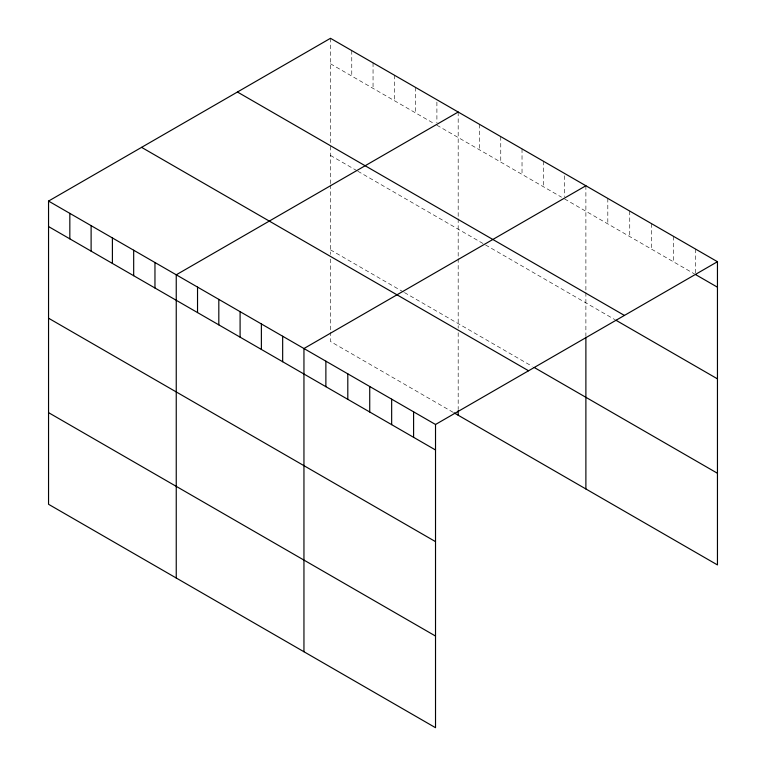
<?xml version="1.0" encoding="UTF-8"?>
<svg xmlns="http://www.w3.org/2000/svg" width="766" height="766" viewBox="0 0 766 766"><rect width="100%" height="100%" fill="white"/><g stroke="black" fill="none" stroke-linecap="round" stroke-linejoin="round"><path stroke-width="0.57" stroke-dasharray="3.83 2.87" d="M330.481 63.789L434.877 124.054M436.898 125.222L561.555 197.197M564.599 198.949L694.532 273.969M330.481 155.431L356.832 170.646M357.846 171.23L484.533 244.373M485.548 244.957L614.792 319.575M330.481 249.86L403.452 291.99M404.467 292.574L532.169 366.301M453.118 412.309L330.481 341.512L330.481 332.348M695.528 249.055L695.528 273.385M673.592 236.397L673.592 261.876M651.665 223.729L651.665 249.218M629.738 211.071L629.738 236.56M607.811 198.413L607.811 223.902M585.885 185.755L585.885 291.434M585.885 292.583L585.885 335.939M564.599 175.787L564.599 196.632M543.314 161.176L543.314 186.665M522.029 148.891L522.029 174.38M500.753 136.607L500.753 162.086M479.468 124.312L479.468 149.801M458.183 112.028L458.183 217.707M458.183 218.856L458.183 257.491M458.183 258.669L458.183 328.174M458.183 332.75L458.183 409.513M436.898 102.06L436.898 122.905M415.612 87.448L415.612 112.937M394.337 75.164L394.337 100.652M373.052 62.879L373.052 88.358M351.766 50.585L351.766 76.073M330.481 38.3L330.481 145.128M330.481 146.268L330.481 183.763M330.481 184.941L330.481 254.446M330.481 259.023L330.481 331.199"/><path stroke-width="1.15" d="M48.545 201.075L435.519 424.488L435.519 727.7L48.545 504.287L48.545 201.075L330.481 38.3L717.455 261.713L717.455 564.925L454.133 412.893M458.183 112.028L176.247 274.803L176.247 578.014M585.885 185.755L303.949 348.53L303.949 651.742M435.519 424.488L717.455 261.713M695.528 274.544L717.455 287.202M237.441 92.016L624.414 315.429M615.787 320.15L717.455 378.854M534.199 367.469L717.455 473.273M141.586 147.359L528.559 370.773M48.545 226.564L435.519 449.977M48.545 318.206L435.519 541.629M48.545 412.635L435.519 636.048M585.885 337.117L585.885 488.967M458.183 410.653L458.183 415.239M413.592 411.83L413.592 437.319M391.656 399.172L391.656 424.651M369.729 386.504L369.729 411.993M347.802 373.846L347.802 399.335M325.876 361.188L325.876 386.677M282.664 336.236L282.664 361.724M261.378 323.951L261.378 349.44M240.093 311.666L240.093 337.155M218.817 299.372L218.817 324.861M197.532 287.087L197.532 312.576M154.962 262.518L154.962 287.997M133.677 250.223L133.677 275.712M112.401 237.939L112.401 263.427M91.116 225.654L91.116 251.133M69.83 213.36L69.83 238.848"/></g></svg>
